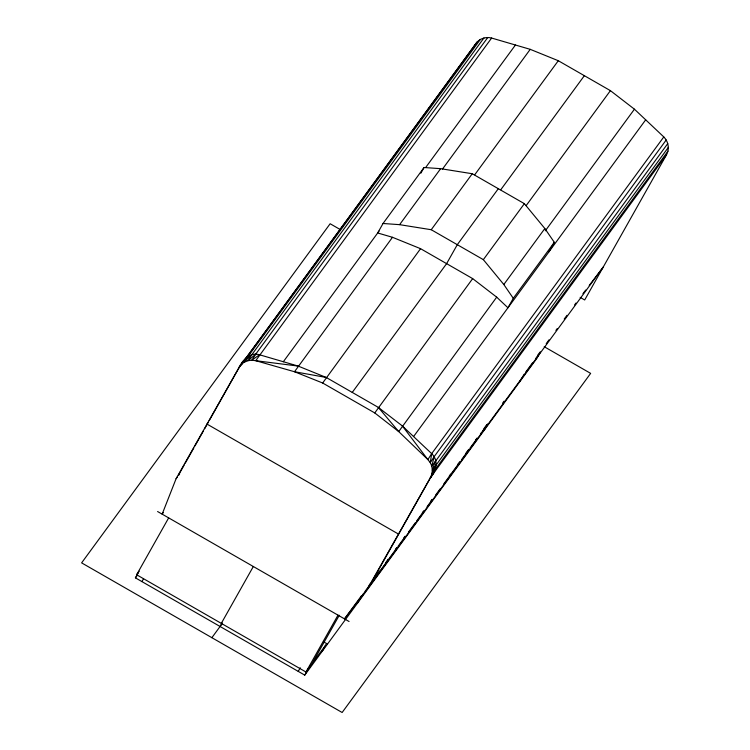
<?xml version="1.0" encoding="UTF-8"?>
<svg xmlns="http://www.w3.org/2000/svg" width="750" height="750" viewBox="0 0 750 750"><rect width="100%" height="100%" fill="white"/><g stroke="black" fill="none" stroke-linecap="round" stroke-linejoin="round"><path stroke-width="1.12" d="M361.491 595.716L344.513 618.881L367.575 588.656L430.378 477.703C436.5 471.262 438.806 460.284 431.681 453.656L402.328 425.925L378.3 407.381L326.194 377.447L298.125 366.066L259.519 354.769C250.05 351.881 242.541 359.916 238.912 367.725L176.109 478.678L162.159 514.144L163.331 512.55M580.134 297.356L584.691 299.972L666.562 154.678C669.731 148.941 668.409 141.487 663.787 136.931L634.434 109.191L610.406 90.647L558.3 60.722L530.231 49.341L491.625 38.044C485.391 36.347 478.322 39.038 475.087 44.7L238.912 367.725L248.287 356.119L480.394 39.384M663.787 136.931L431.681 453.656L430.275 462.684C432.863 467.288 432.919 473.053 430.378 477.703L666.562 154.678M666.216 139.997L434.109 456.722L431.803 466.303L667.781 143.55M435.675 460.284L432.338 470.184L668.381 147.356M436.266 464.091L431.85 474.075L667.959 151.153M483.938 37.959L251.831 354.684L241.266 364.603L242.981 361.434M430.378 477.703L435.853 467.887M178.434 475.266L184.134 465.15M185.278 463.125L193.828 447.947M194.972 445.922L203.522 430.744M204.666 428.719L208.088 422.644M209.222 420.619L239.447 366.994M339.281 615.272L311.822 664.003L305.963 672L136.631 574.744L168.666 517.884M540.413 352.069L536.85 358.387L304.744 675.122L135.412 577.856L138.469 572.447M141.928 581.597L143.456 578.897M472.809 48.75L475.087 44.7M383.034 223.491L377.691 232.969L392.494 237.3L420.562 248.681L472.659 278.606L496.697 297.15L507.947 307.781L513.281 298.303L554.316 242.316L544.847 228.525L524.372 203.663L472.266 173.737L440.644 168.675L424.059 167.503L383.034 223.491L399.609 224.662L431.241 229.725L483.347 259.65L503.812 284.513L513.281 298.303M420.863 173.194L424.059 167.503M221.297 623.372L253.331 566.512M220.078 626.484L222.112 622.875M298.228 671.381L300.262 667.762M305.963 672L337.997 615.141M304.744 675.122L308.306 668.803M322.331 651.122L325.884 644.803L314.166 660.806M548.972 251.794L554.316 242.316M357.497 603.131L363.666 593.259M369.337 586.256L430.912 476.962M484.097 430.369L487.659 424.05L482.447 431.166M519.272 382.378L524.212 374.184M248.287 356.119L244.35 362.213L247.959 360.703L251.831 360.188L255.712 360.694L294.506 371.737L322.659 383.006L420.562 248.681M434.109 456.722L430.275 462.684L427.875 459.581L398.709 431.588L374.756 412.931L472.659 278.606M392.494 237.3L294.506 371.737L326.194 377.447M496.697 297.15L398.709 431.588L378.3 407.381M491.625 38.044L255.712 360.694L298.125 366.066M431.681 453.656L427.875 459.581L402.328 425.925M251.831 354.684L247.959 360.703L255.666 354.234L487.772 37.5M255.666 354.234L251.831 360.188L259.519 354.769M241.266 364.603L477.375 41.691M176.109 478.678L177.281 477.075M178.453 475.481L179.625 473.878M283.322 361.744L379.059 231.103M425.634 167.55L515.438 45.009M136.631 574.744L139.238 571.191M135.412 577.856L137.447 575.091M399.609 224.662L440.644 168.675M442.5 169.059L530.231 49.341M431.241 229.725L472.266 173.737M474.713 174.778L558.3 60.722M498.319 188.7L457.294 244.688L446.616 263.644L352.247 392.419M500.766 189.741L584.353 75.684M483.347 259.65L524.372 203.663M526.125 205.65L610.406 90.647M211.875 637.688L222.15 623.663M503.812 284.513L544.847 228.525M545.325 230.794L634.434 109.191M413.578 436.556L645.684 119.822M369.103 585.328L370.481 583.444M377.4 573.994L379.481 571.163M385.706 562.669L388.472 558.891M395.391 549.45L396.778 547.566M403.697 538.116L405.084 536.231M422.381 512.625L423.759 510.741M430.678 501.3L432.066 499.406M449.363 475.8L450.75 473.916M457.669 464.475L459.741 461.644M465.966 453.141L468.741 449.372M475.659 439.922L477.037 438.038M483.956 428.597L486.722 424.819M502.641 403.106L504.028 401.212M537.928 354.947L540 352.116M546.234 343.622L549 339.844M555.919 330.403L557.297 328.509M564.216 319.069L566.991 315.3M574.603 304.913L575.981 303.019M364.969 591.487L368.991 585.984M371.766 582.206L377.991 573.713M379.378 571.819L388.369 559.547M389.756 557.653L396.675 548.212M398.062 546.319L404.981 536.878M408.441 532.153L415.359 522.712M416.747 520.819L422.972 512.325M427.125 506.653L431.972 500.044M435.431 495.328L440.278 488.719M443.738 483.994L449.269 476.438M451.35 473.606L458.269 464.166M461.728 459.441L468.647 450M470.034 448.106L476.953 438.666M480.413 433.941L481.8 432.056M525.591 372.3L532.481 362.887M535.856 358.294L538.462 354.741M367.575 588.656L603.206 267.122L589.219 285.45M582.928 293.691L585.722 290.025M340.238 229.547L330.141 223.744L81.619 562.875L342.131 712.5L590.644 373.378L544.2 346.697M322.659 383.006L374.756 412.931M206.897 424.031L398.372 534.009M157.594 511.528L349.069 621.506M323.456 641.766L327.488 644.081"/></g></svg>
